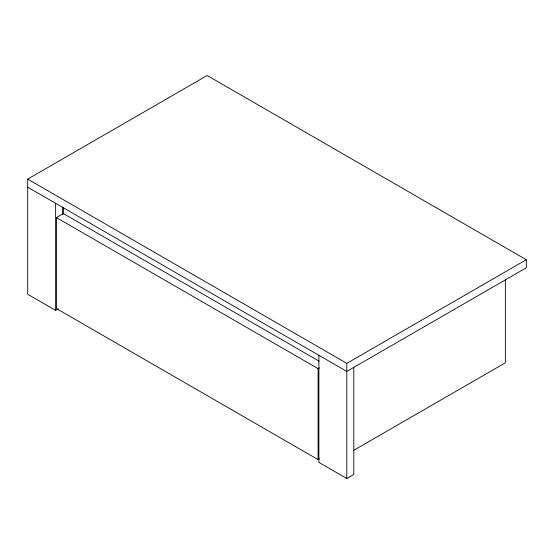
<?xml version="1.0" encoding="UTF-8"?>
<svg xmlns="http://www.w3.org/2000/svg" width="554" height="554" viewBox="0 0 554 554"><rect width="100%" height="100%" fill="white"/><g stroke="black" fill="none" stroke-linecap="round" stroke-linejoin="round"><path stroke-width="0.83" d="M58.412 308.779L55.622 310.392L27.7 294.271L27.7 179.122L207.196 75.496L526.3 259.729L526.3 267.79L346.804 371.415L27.7 187.183M319.478 458.816L318.086 459.619L56.418 308.55L56.418 217.583L63.398 213.553L319.083 361.173M56.418 217.583L318.086 368.652L319.478 367.849M27.7 179.122L346.804 363.362L526.3 259.729M353.757 450.312L505.359 362.787L505.359 279.881M318.882 355.301L318.882 462.382L346.804 478.504L353.784 474.473L353.784 367.392M346.804 363.362L346.804 478.504M318.086 368.652L318.086 459.619M63.398 207.341L63.398 214.169M62.602 207.051L62.602 214.82M55.622 203.304L55.622 310.392"/></g></svg>
